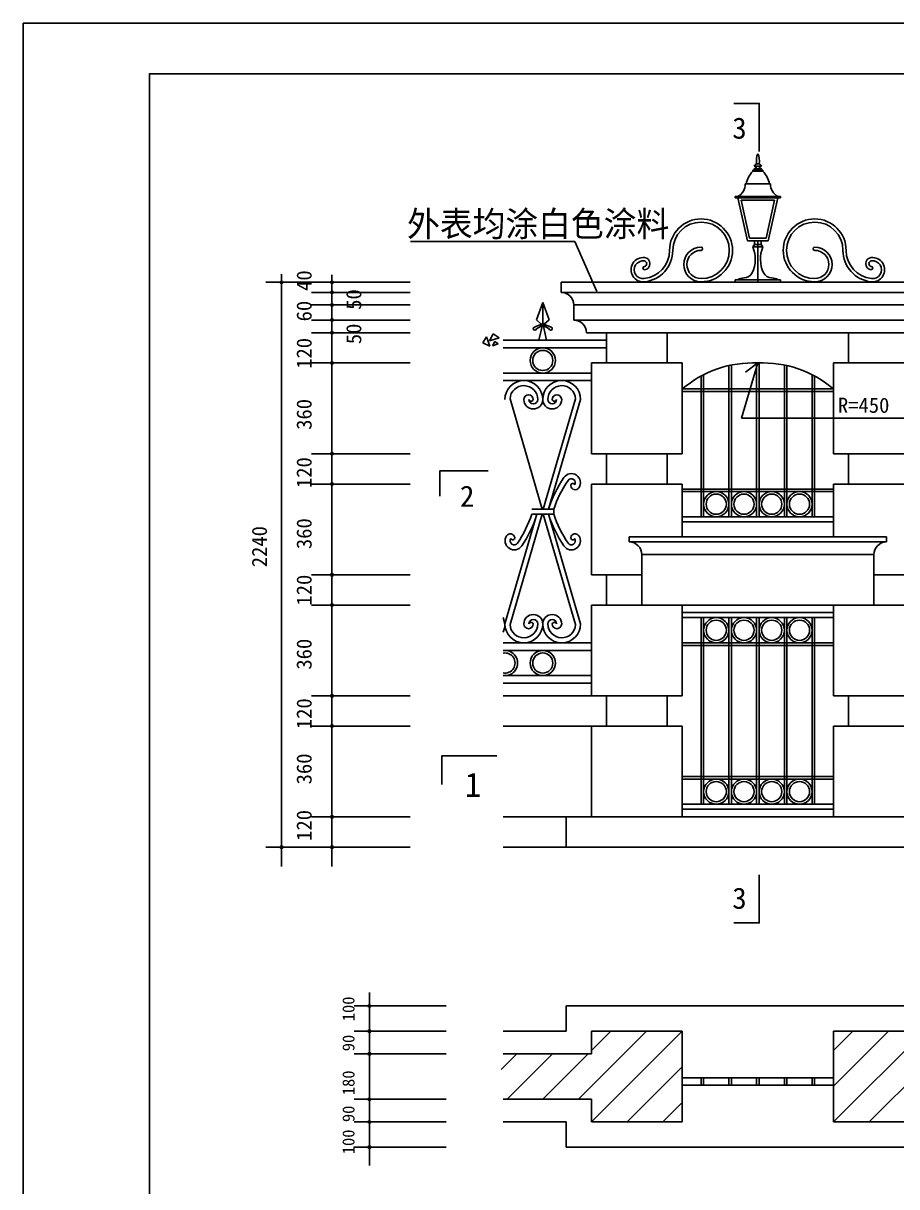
# Model space of a CAD drawing. Header units: metres. Extents: x -945094 to -882508, y -1233179 to -1191179.
# Drawn here: x -945094 to -927774, y -1214249 to -1191179 of the extents above; entities that cross this region are included whole.
import ezdxf

# ---------------------------------------------------------------- set-up
doc = ezdxf.new("R2010")
doc.units = ezdxf.units.M
for name, color, linetype in [('1', 7, 'Continuous'), ('3', 3, 'Continuous'), ('CYAN', 4, 'Continuous'), ('ROAD1', 4, 'Continuous')]:
    doc.layers.add(name, color=color, linetype=linetype)

# ---------------------------------------------------------------- blocks, each defined once
blk = doc.blocks.new('100')
for points in [[(178473.12, 153261.23), (-118526.88, 153261.23), (-118526.88, -56738.77), (178473.12, -56738.77)], [(-106026.88, -51738.77), (-106026.88, 148261.23), (173473.12, 148261.23), (173473.12, -51738.77)]]:
    blk.add_lwpolyline(points, close=True)

msp = doc.modelspace()

# ---------------------------------------------------------------- linework, layer by layer
at = {"layer": '1'}
for p, q in [((-926627.85, -1196314.29), (-934427.85, -1196314.29)), ((-934427.85, -1196514.29), (-934427.85, -1196314.29)), ((-930527.85, -1196314.29), (-930977.85, -1196314.29)), ((-930527.85, -1196314.29), (-930077.85, -1196314.29)), ((-926627.85, -1196514.29), (-934427.85, -1196514.29)), ((-926877.85, -1196764.29), (-934177.85, -1196764.29)), ((-934177.85, -1197064.29), (-934177.85, -1196764.29)), ((-926877.85, -1197064.29), (-934177.85, -1197064.29)), ((-927127.85, -1197314.29), (-933927.85, -1197314.29)), ((-933527.85, -1197914.29), (-933527.85, -1197314.29)), ((-932327.85, -1197914.29), (-932327.85, -1197314.29)), ((-928727.85, -1197914.29), (-928727.85, -1197314.29)), ((-933827.85, -1199714.29), (-933827.85, -1197914.29)), ((-932027.85, -1197914.29), (-933827.85, -1197914.29)), ((-932027.85, -1199714.29), (-932027.85, -1197914.29)), ((-929027.85, -1199714.29), (-929027.85, -1197914.29)), ((-927227.85, -1197914.29), (-929027.85, -1197914.29)), ((-932027.85, -1199714.29), (-933827.85, -1199714.29)), ((-933527.85, -1200314.29), (-933527.85, -1199714.29)), ((-932327.85, -1200314.29), (-932327.85, -1199714.29)), ((-927227.85, -1199714.29), (-929027.85, -1199714.29)), ((-928727.85, -1200314.29), (-928727.85, -1199714.29)), ((-933827.85, -1202114.29), (-933827.85, -1200314.29)), ((-932027.85, -1200314.29), (-933827.85, -1200314.29)), ((-932027.85, -1201364.29), (-932027.85, -1200314.29)), ((-929027.85, -1201364.29), (-929027.85, -1200314.29)), ((-927227.85, -1200314.29), (-929027.85, -1200314.29)), ((-933077.85, -1201464.29), (-933077.85, -1201364.29)), ((-927977.85, -1201364.29), (-933077.85, -1201364.29)), ((-927977.85, -1201464.29), (-933077.85, -1201464.29)), ((-927977.85, -1201464.29), (-927977.85, -1201364.29)), ((-928227.85, -1201714.29), (-932827.85, -1201714.29)), ((-932827.85, -1202714.29), (-932827.85, -1201714.29)), ((-928227.85, -1202714.29), (-928227.85, -1201714.29)), ((-932827.85, -1202114.29), (-933827.85, -1202114.29)), ((-933527.85, -1202714.29), (-933527.85, -1202114.29)), ((-927227.85, -1202114.29), (-928227.85, -1202114.29)), ((-932027.85, -1202714.29), (-933827.85, -1202714.29)), ((-933827.85, -1204514.29), (-933827.85, -1202714.29)), ((-932077.85, -1202714.29), (-928577.85, -1202714.29)), ((-932027.85, -1204514.29), (-932027.85, -1202714.29)), ((-929027.85, -1204514.29), (-929027.85, -1202714.29)), ((-927227.85, -1202714.29), (-929027.85, -1202714.29)), ((-932027.85, -1204514.29), (-935580.08, -1204514.29)), ((-933527.85, -1205114.29), (-933527.85, -1204514.29)), ((-932327.85, -1205114.29), (-932327.85, -1204514.29)), ((-927227.85, -1204514.29), (-929027.85, -1204514.29)), ((-928727.85, -1205114.29), (-928727.85, -1204514.29)), ((-932027.85, -1205114.29), (-935580.08, -1205114.29)), ((-933827.85, -1206914.29), (-933827.85, -1205114.29)), ((-932027.85, -1206914.29), (-932027.85, -1205114.29)), ((-929027.85, -1206914.29), (-929027.85, -1205114.29)), ((-927227.85, -1205114.29), (-929027.85, -1205114.29)), ((-926427.85, -1206914.29), (-935580.08, -1206914.29)), ((-934327.85, -1207514.29), (-934327.85, -1206914.29)), ((-935580.08, -1207514.29), (-902076.6, -1207514.29)), ((-933827.85, -1211163.55), (-932027.85, -1211163.55)), ((-933827.85, -1211163.55), (-933827.85, -1211613.55)), ((-932027.85, -1211163.55), (-932027.85, -1212963.55)), ((-929027.85, -1211163.55), (-929027.85, -1212963.55)), ((-929027.85, -1211163.55), (-927227.85, -1211163.55)), ((-935580.08, -1211613.55), (-933827.85, -1211613.55)), ((-935580.08, -1212513.55), (-933827.85, -1212513.55)), ((-933827.85, -1212513.55), (-933827.85, -1212963.55)), ((-933827.85, -1212963.55), (-932027.85, -1212963.55)), ((-929027.85, -1212963.55), (-927227.85, -1212963.55))]:
    msp.add_line(p, q, dxfattribs=at)
for centre, radius, start, end in [((-934427.85, -1196764.29), 250, 360, 90), ((-934177.85, -1197314.29), 250, 0, 90), ((-930622.77, -1200079.87), 2167.25, 87.55, 130.42), ((-930432.92, -1200079.87), 2167.25, 49.58, 92.45), ((-933077.85, -1201714.29), 250, 0, 90), ((-927977.85, -1201714.29), 250, 90, 180)]:
    msp.add_arc(centre, radius, start, end, dxfattribs=at)
at = {"layer": '3'}
for p, q in [((-937413, -1195507.55), (-934156.08, -1195507.55)), ((-933719.88, -1196500.15), (-934156.08, -1195507.55)), ((-939972.3, -1196156.55), (-939972.3, -1207901.55)), ((-938972.3, -1196166.55), (-938972.3, -1207901.55)), ((-937422.3, -1196314.29), (-940287.3, -1196314.29)), ((-937422.3, -1196514.29), (-939377.3, -1196514.29)), ((-937422.3, -1196764.29), (-939377.3, -1196764.29)), ((-937422.3, -1197064.29), (-939377.3, -1197064.29)), ((-937422.3, -1197314.29), (-939377.3, -1197314.29)), ((-935908.09, -1197393.58), (-935983.09, -1197513.58)), ((-935983.09, -1197513.58), (-935843.09, -1197578.58)), ((-935843.09, -1197578.58), (-935908.09, -1197393.58)), ((-935778.69, -1197336.38), (-935847.16, -1197474.72)), ((-935847.16, -1197474.72), (-935660.6, -1197414.36)), ((-935745.85, -1197489.77), (-935786.94, -1197572.77)), ((-935786.94, -1197572.77), (-935675, -1197536.55)), ((-935660.6, -1197414.36), (-935778.69, -1197336.38)), ((-935675, -1197536.55), (-935745.85, -1197489.77)), ((-937422.3, -1197914.29), (-939377.3, -1197914.29)), ((-930525.71, -1197914.61), (-930855.08, -1199006.55)), ((-930529.99, -1197914.61), (-930770.08, -1198096.6)), ((-930855.08, -1199006.55), (-927495.08, -1199006.55)), ((-937422.3, -1199714.29), (-939377.3, -1199714.29)), ((-937422.3, -1200314.29), (-939377.3, -1200314.29)), ((-937422.3, -1202114.29), (-939377.3, -1202114.29)), ((-937422.3, -1202714.29), (-939377.3, -1202714.29)), ((-937422.3, -1204514.29), (-939377.3, -1204514.29)), ((-937422.3, -1205114.29), (-939377.3, -1205114.29)), ((-937422.3, -1206914.29), (-939377.3, -1206914.29)), ((-937422.3, -1207514.29), (-940287.3, -1207514.29)), ((-938230.08, -1210398.55), (-938230.08, -1213828.55)), ((-936705.08, -1210663.55), (-938532.3, -1210663.55)), ((-934327.85, -1210663.55), (-926727.85, -1210663.55)), ((-934327.85, -1210663.55), (-934327.85, -1211163.55)), ((-936705.08, -1211163.55), (-938532.3, -1211163.55)), ((-935580.08, -1211163.55), (-934327.85, -1211163.55)), ((-934084.95, -1212513.55), (-932734.95, -1211163.55)), ((-933827.85, -1211549.34), (-933442.06, -1211163.55)), ((-933827.85, -1212963.55), (-932027.85, -1211163.55)), ((-929027.85, -1211549.34), (-928642.06, -1211163.55)), ((-929027.85, -1212963.55), (-927227.85, -1211163.55)), ((-929027.85, -1212256.45), (-927934.95, -1211163.55)), ((-936705.08, -1211613.55), (-938532.3, -1211613.55)), ((-935618.18, -1211925.46), (-935306.27, -1211613.55)), ((-935499.17, -1212513.55), (-934599.17, -1211613.55)), ((-934792.06, -1212513.55), (-933892.06, -1211613.55)), ((-928320.74, -1212963.55), (-926970.74, -1211613.55)), ((-933120.74, -1212963.55), (-932027.85, -1211870.66)), ((-936705.08, -1212513.55), (-938532.3, -1212513.55)), ((-932413.63, -1212963.55), (-932027.85, -1212577.77)), ((-936705.08, -1212963.55), (-938532.3, -1212963.55)), ((-935580.08, -1212963.55), (-934327.85, -1212963.55)), ((-934327.85, -1213463.55), (-934327.85, -1212963.55)), ((-936705.08, -1213463.55), (-938532.3, -1213463.55)), ((-934327.85, -1213463.55), (-926727.85, -1213463.55))]:
    msp.add_line(p, q, dxfattribs=at)
for points in [[(-930500.59, -1193721.62), (-930500.59, -1192766.82), (-931001.23, -1192766.82)], [(-935876.01, -1200052.07), (-936830.81, -1200052.07), (-936830.81, -1200552.71)], [(-935701.48, -1205701.95), (-936792.68, -1205701.95), (-936792.68, -1206274.11)], [(-930500.59, -1208062.49), (-930500.59, -1209017.29), (-931001.23, -1209017.29)]]:
    msp.add_lwpolyline(points, dxfattribs=at)
for points in [[(-939997.3, -1196314.29, 1), (-939947.3, -1196314.29, 1)], [(-938997.3, -1196314.29, 1), (-938947.3, -1196314.29, 1)], [(-938997.3, -1196514.29, 1), (-938947.3, -1196514.29, 1)], [(-938997.3, -1196764.29, 1), (-938947.3, -1196764.29, 1)], [(-938997.3, -1197064.29, 1), (-938947.3, -1197064.29, 1)], [(-938997.3, -1197314.29, 1), (-938947.3, -1197314.29, 1)], [(-938997.3, -1197914.29, 1), (-938947.3, -1197914.29, 1)], [(-938997.3, -1199714.29, 1), (-938947.3, -1199714.29, 1)], [(-938997.3, -1200314.29, 1), (-938947.3, -1200314.29, 1)], [(-938997.3, -1202114.29, 1), (-938947.3, -1202114.29, 1)], [(-938997.3, -1202714.29, 1), (-938947.3, -1202714.29, 1)], [(-938997.3, -1204514.29, 1), (-938947.3, -1204514.29, 1)], [(-938997.3, -1205114.29, 1), (-938947.3, -1205114.29, 1)], [(-938997.3, -1206914.29, 1), (-938947.3, -1206914.29, 1)], [(-939997.3, -1207514.29, 1), (-939947.3, -1207514.29, 1)], [(-938997.3, -1207514.29, 1), (-938947.3, -1207514.29, 1)], [(-938255.08, -1210663.55, 1), (-938205.08, -1210663.55, 1)], [(-938255.08, -1211163.55, 1), (-938205.08, -1211163.55, 1)], [(-938255.08, -1211613.55, 1), (-938205.08, -1211613.55, 1)], [(-938255.08, -1212513.55, 1), (-938205.08, -1212513.55, 1)], [(-938255.08, -1212963.55, 1), (-938205.08, -1212963.55, 1)], [(-938255.08, -1213463.55, 1), (-938205.08, -1213463.55, 1)]]:
    msp.add_lwpolyline(points, format="xyb", close=True, dxfattribs=at)
at = {"layer": 'CYAN'}
for p, q in [((-930627.85, -1194089.29), (-930627.85, -1194114.29)), ((-930527.85, -1194089.29), (-930627.85, -1194089.29)), ((-930602.85, -1194089.29), (-930602.85, -1194064.29)), ((-930527.85, -1194064.29), (-930602.85, -1194064.29)), ((-930527.85, -1194014.29), (-930601.29, -1194014.29)), ((-930527.85, -1193964.29), (-930552.99, -1193964.29)), ((-930527.85, -1193964.29), (-930502.71, -1193964.29)), ((-930527.85, -1194014.29), (-930454.4, -1194014.29)), ((-930527.85, -1194064.29), (-930452.85, -1194064.29)), ((-930527.85, -1194089.29), (-930427.85, -1194089.29)), ((-930452.85, -1194089.29), (-930452.85, -1194064.29)), ((-930427.85, -1194089.29), (-930427.85, -1194114.29)), ((-930527.85, -1194114.29), (-930627.85, -1194114.29)), ((-930527.85, -1194114.29), (-930427.85, -1194114.29)), ((-930527.85, -1194364.29), (-930777.85, -1194364.29)), ((-930527.85, -1194364.29), (-930277.85, -1194364.29)), ((-930977.85, -1194614.29), (-930977.85, -1194639.29)), ((-930527.85, -1194614.29), (-930977.85, -1194614.29)), ((-930527.85, -1194639.29), (-930977.85, -1194639.29)), ((-930730.89, -1195489.29), (-930922.69, -1194639.29)), ((-930690.92, -1195439.29), (-930860.15, -1194689.29)), ((-930527.85, -1194689.29), (-930860.15, -1194689.29)), ((-930527.85, -1194614.29), (-930077.85, -1194614.29)), ((-930527.85, -1194639.29), (-930077.85, -1194639.29)), ((-930527.85, -1194689.29), (-930195.55, -1194689.29)), ((-930364.78, -1195439.29), (-930195.55, -1194689.29)), ((-930324.8, -1195489.29), (-930133.01, -1194639.29)), ((-930077.85, -1194614.29), (-930077.85, -1194639.29)), ((-930527.85, -1195439.29), (-930690.92, -1195439.29)), ((-930527.85, -1195439.29), (-930364.78, -1195439.29)), ((-930527.85, -1195489.29), (-930730.89, -1195489.29)), ((-930627.85, -1195614.29), (-930594.61, -1195564.29)), ((-930527.85, -1195614.29), (-930627.85, -1195614.29)), ((-930594.61, -1195564.29), (-930594.61, -1195489.29)), ((-930527.85, -1195564.29), (-930594.61, -1195564.29)), ((-930527.85, -1195489.29), (-930324.8, -1195489.29)), ((-930527.85, -1196314.29), (-930527.85, -1195489.29)), ((-930527.85, -1195564.29), (-930461.09, -1195564.29)), ((-930527.85, -1195614.29), (-930427.85, -1195614.29)), ((-930461.09, -1195564.29), (-930461.09, -1195489.29)), ((-930427.85, -1195614.29), (-930461.09, -1195564.29)), ((-930977.85, -1196314.29), (-930977.85, -1196264.29)), ((-930527.85, -1196264.29), (-930977.85, -1196264.29)), ((-930527.85, -1196264.29), (-930077.85, -1196264.29)), ((-930077.85, -1196314.29), (-930077.85, -1196264.29)), ((-934792.85, -1196714.29), (-934918.37, -1197055.77)), ((-934792.85, -1196714.29), (-934667.33, -1197055.77)), ((-934792.85, -1196714.29), (-934792.85, -1197133.88)), ((-934918.37, -1197055.77), (-934822.49, -1197146.53)), ((-934667.33, -1197055.77), (-934763.2, -1197146.53)), ((-934918.98, -1197236.68), (-934792.85, -1197163.69)), ((-934798.82, -1197160.23), (-934867.74, -1197464.29)), ((-934792.85, -1197163.69), (-934666.71, -1197236.68)), ((-934786.87, -1197160.23), (-934717.95, -1197464.29)), ((-935580.08, -1197464.29), (-933527.85, -1197464.29)), ((-934867.74, -1197464.29), (-934717.95, -1197464.29)), ((-935580.08, -1197614.29), (-933527.85, -1197614.29)), ((-931102.85, -1197966.46), (-931102.85, -1200964.61)), ((-931052.85, -1197955.72), (-931052.85, -1200964.61)), ((-930552.85, -1197913.75), (-930552.85, -1200964.61)), ((-930502.85, -1197913.75), (-930502.85, -1200964.61)), ((-930002.85, -1197955.72), (-930002.85, -1200964.61)), ((-929952.85, -1197966.46), (-929952.85, -1200964.61)), ((-935580.08, -1198114.29), (-933827.85, -1198114.29)), ((-931652.85, -1198173.06), (-931652.85, -1200964.61)), ((-931602.85, -1198146.88), (-931602.85, -1200964.61)), ((-929452.85, -1198146.88), (-929452.85, -1200964.61)), ((-929402.85, -1198173.06), (-929402.85, -1200964.61)), ((-935580.08, -1198264.29), (-933827.85, -1198264.29)), ((-929027.85, -1198429.48), (-932027.85, -1198429.48)), ((-932027.85, -1198429.8), (-929027.85, -1198429.8)), ((-929027.85, -1198479.48), (-932027.85, -1198479.48)), ((-932027.85, -1198479.8), (-929027.85, -1198479.8)), ((-935442.53, -1198626.07), (-934803.27, -1200814.29)), ((-934143.17, -1198626.07), (-934782.42, -1200814.29)), ((-934042.85, -1198639.29), (-934678.24, -1200814.29)), ((-929027.85, -1200414.61), (-932027.85, -1200414.61)), ((-929027.85, -1200464.61), (-932027.85, -1200464.61)), ((-935542.85, -1203089.29), (-934907.45, -1200914.29)), ((-935442.53, -1203102.51), (-934803.27, -1200914.29)), ((-934792.85, -1200814.29), (-935012.8, -1200814.29)), ((-934792.85, -1200914.29), (-935012.8, -1200914.29)), ((-934792.85, -1200814.29), (-934572.89, -1200814.29)), ((-934792.85, -1200914.29), (-934572.89, -1200914.29)), ((-934143.17, -1203102.51), (-934782.42, -1200914.29)), ((-934042.85, -1203089.29), (-934678.24, -1200914.29)), ((-934572.89, -1200814.29), (-934572.89, -1200914.29)), ((-929027.85, -1200964.61), (-932027.85, -1200964.61)), ((-929027.85, -1201064.61), (-932027.85, -1201064.61)), ((-932027.85, -1202864.29), (-929027.85, -1202864.29)), ((-935542.85, -1203089.29), (-935580.08, -1202961.86)), ((-932027.85, -1202964.29), (-929027.85, -1202964.29)), ((-931652.85, -1202964.29), (-931652.85, -1206664.29)), ((-931602.85, -1202964.29), (-931602.85, -1206664.29)), ((-931102.85, -1202964.29), (-931102.85, -1206664.29)), ((-931052.85, -1202964.29), (-931052.85, -1206664.29)), ((-930552.85, -1202964.29), (-930552.85, -1206664.29)), ((-930502.85, -1202964.29), (-930502.85, -1206664.29)), ((-930002.85, -1202964.29), (-930002.85, -1206664.29)), ((-929952.85, -1202964.29), (-929952.85, -1206664.29)), ((-929452.85, -1202964.29), (-929452.85, -1206664.29)), ((-929402.85, -1202964.29), (-929402.85, -1206664.29)), ((-935580.08, -1203464.29), (-933827.85, -1203464.29)), ((-932027.85, -1203464.29), (-929027.85, -1203464.29)), ((-932027.85, -1203514.29), (-929027.85, -1203514.29)), ((-935580.08, -1203614.29), (-933827.85, -1203614.29)), ((-935580.08, -1204114.29), (-933827.85, -1204114.29)), ((-935580.08, -1204264.29), (-933827.85, -1204264.29)), ((-929027.85, -1206114.29), (-932027.85, -1206114.29)), ((-929027.85, -1206164.29), (-932027.85, -1206164.29)), ((-929027.85, -1206664.29), (-932027.85, -1206664.29)), ((-929027.85, -1206764.29), (-932027.85, -1206764.29)), ((-932027.85, -1212089.55), (-929027.85, -1212089.55)), ((-931652.85, -1212089.55), (-931652.85, -1212235.55)), ((-931602.85, -1212089.55), (-931602.85, -1212235.55)), ((-931102.85, -1212089.55), (-931102.85, -1212235.55)), ((-931052.85, -1212089.55), (-931052.85, -1212235.55)), ((-930552.85, -1212089.55), (-930552.85, -1212235.55)), ((-930502.85, -1212089.55), (-930502.85, -1212235.55)), ((-930002.85, -1212089.55), (-930002.85, -1212235.55)), ((-929952.85, -1212089.55), (-929952.85, -1212235.55)), ((-929452.85, -1212089.55), (-929452.85, -1212235.55)), ((-929402.85, -1212089.55), (-929402.85, -1212235.55)), ((-932027.85, -1212235.55), (-929027.85, -1212235.55))]:
    msp.add_line(p, q, dxfattribs=at)
for centre, radius in [((-934792.85, -1197864.29), 250), ((-934792.85, -1197864.29), 200), ((-931352.85, -1200714.61), 250), ((-931352.85, -1200714.61), 200), ((-930802.85, -1200714.61), 250), ((-930802.85, -1200714.61), 200), ((-930252.85, -1200714.61), 250), ((-930252.85, -1200714.61), 200), ((-929702.85, -1200714.61), 250), ((-929702.85, -1200714.61), 200), ((-931352.85, -1203214.29), 250), ((-931352.85, -1203214.29), 200), ((-930802.85, -1203214.29), 250), ((-930802.85, -1203214.29), 200), ((-930252.85, -1203214.29), 250), ((-930252.85, -1203214.29), 200), ((-929702.85, -1203214.29), 250), ((-929702.85, -1203214.29), 200), ((-934792.85, -1203864.29), 250), ((-934792.85, -1203864.29), 200), ((-931352.85, -1206414.29), 250), ((-931352.85, -1206414.29), 200), ((-930802.85, -1206414.29), 250), ((-930802.85, -1206414.29), 200), ((-930252.85, -1206414.29), 250), ((-930252.85, -1206414.29), 200), ((-929702.85, -1206414.29), 250), ((-929702.85, -1206414.29), 200)]:
    msp.add_circle(centre, radius, dxfattribs=at)
for centre, radius, start, end in [((-930218.06, -1193904.82), 340.17, 155.6, 190.07), ((-930837.64, -1193904.82), 340.17, 349.93, 24.4), ((-930624.56, -1193956.92), 109.55, 281.43, 312.2), ((-930527.37, -1194043.94), 79.64, 90.34, 158.15), ((-930591.62, -1194058.95), 45.69, 27.19, 102.22), ((-930528.32, -1194043.94), 79.64, 21.85, 89.66), ((-930431.13, -1193956.92), 109.55, 227.8, 258.57), ((-930464.07, -1194058.95), 45.69, 77.78, 152.81), ((-930288.31, -1194454.83), 480.89, 134.92, 169.15), ((-930767.39, -1194454.83), 480.89, 10.85, 45.08), ((-931053.5, -1194370.82), 275.73, 297.99, 1.36), ((-930002.2, -1194370.82), 275.73, 178.64, 242.01), ((-931654.69, -1195681.31), 624, 0, 180), ((-931654.69, -1195681.31), 560, 0, 180), ((-929401.01, -1195681.31), 624, 0, 180), ((-929401.01, -1195681.31), 560, 0, 180), ((-932842.34, -1195681.31), 563.66, 276.19, 360), ((-932842.34, -1195681.31), 627.66, 276.19, 360), ((-931654.69, -1195961.31), 344, 90, 270), ((-931654.69, -1195961.31), 280, 90, 270), ((-931654.69, -1195649.31), 32, 270, 90), ((-931654.69, -1195681.31), 624, 270, 0), ((-931654.69, -1195681.31), 560, 270, 0), ((-931183.43, -1195854.59), 605.32, 333.34, 23.39), ((-929872.26, -1195854.59), 605.32, 156.61, 206.66), ((-929401.01, -1195681.31), 624, 180, 270), ((-929401.01, -1195681.31), 560, 180, 270), ((-929401.01, -1195649.31), 32, 90, 270), ((-929401.01, -1195961.31), 344, 270, 90), ((-929401.01, -1195961.31), 280, 270, 90), ((-928213.35, -1195681.31), 627.66, 180, 263.81), ((-928213.35, -1195681.31), 563.66, 180, 263.81), ((-932800.71, -1196065.31), 241.41, 83.81, 276.19), ((-932800.71, -1196065.31), 177.41, 83.81, 276.19), ((-932787.7, -1195945.31), 56.7, 283.27, 83.81), ((-932787.7, -1195945.31), 120.7, 276.19, 83.81), ((-928268, -1195945.31), 120.7, 96.19, 263.81), ((-928268, -1195945.31), 56.7, 96.19, 256.73), ((-928254.99, -1196065.31), 241.41, 263.81, 96.19), ((-928254.99, -1196065.31), 177.41, 263.81, 96.19), ((-932774.69, -1196032.9), 32.4, 90, 270), ((-930806.45, -1196043.84), 183.5, 271.77, 333.34), ((-930249.25, -1196043.84), 183.5, 206.66, 268.23), ((-928281.01, -1196032.9), 32.4, 270, 90), ((-930792.61, -1196491.74), 264.61, 91.77, 120.74), ((-930263.09, -1196491.74), 264.61, 59.26, 88.23), ((-934950.39, -1197233.42), 31.58, 102, 354.06), ((-938785.48, -1187819.73), 10133.83, 292.2, 293.2), ((-930800.21, -1187819.73), 10133.83, 246.8, 247.8), ((-934635.3, -1197233.42), 31.58, 185.94, 78), ((-935167.85, -1198639.29), 375, 0, 180), ((-935167.85, -1198639.29), 275, 0, 177.24), ((-934417.85, -1198639.29), 375, 0, 180), ((-934417.85, -1198639.29), 275, 2.76, 180), ((-935074.1, -1198639.29), 93.75, 0, 180), ((-934980.35, -1198639.29), 187.5, 180, 0), ((-935024.1, -1198626.11), 45.69, 196.77, 343.23), ((-934980.35, -1198639.29), 87.5, 180, 0), ((-934605.35, -1198639.29), 187.5, 180, 0), ((-934605.35, -1198639.29), 87.5, 180, 0), ((-934511.6, -1198639.29), 93.75, 0, 180), ((-934561.6, -1198626.11), 45.69, 196.77, 343.23), ((-932418.9, -1201518.54), 2366.19, 145.75, 162.68), ((-932418.9, -1201518.54), 2266.19, 145.75, 161.89), ((-934225.91, -1200288.33), 180.17, 325.96, 145.75), ((-934225.91, -1200288.33), 80.17, 325.96, 145.75), ((-934197.09, -1200346), 39.73, 18.79, 188.57), ((-934149.37, -1200340.02), 87.81, 187.79, 325.96), ((-937166.8, -1200210.05), 2266.19, 325.75, 341.89), ((-937166.8, -1200210.05), 2366.19, 325.75, 342.68), ((-932418.9, -1200210.05), 2366.19, 197.32, 214.25), ((-932418.9, -1200210.05), 2266.19, 198.11, 214.25), ((-935359.79, -1201440.26), 180.17, 145.96, 325.75), ((-935436.32, -1201388.56), 87.81, 7.79, 145.96), ((-935359.79, -1201440.26), 80.17, 145.96, 325.75), ((-935388.61, -1201382.59), 39.73, 198.79, 8.57), ((-934225.91, -1201440.26), 180.17, 214.25, 34.04), ((-934225.91, -1201440.26), 80.17, 214.25, 34.04), ((-934197.09, -1201382.59), 39.73, 171.43, 341.21), ((-934149.37, -1201388.56), 87.81, 34.04, 172.21), ((-935917.85, -1203089.29), 375, 334.25, 0), ((-935167.85, -1203089.29), 375, 180, 0), ((-935167.85, -1203089.29), 275, 182.76, 0), ((-934980.35, -1203089.29), 187.5, 0, 180), ((-935074.1, -1203089.29), 93.75, 180, 0), ((-934980.35, -1203089.29), 87.5, 0, 180), ((-935024.1, -1203102.48), 45.69, 16.77, 163.23), ((-934605.35, -1203089.29), 187.5, 0, 180), ((-934417.85, -1203089.29), 375, 180, 0), ((-934605.35, -1203089.29), 87.5, 0, 180), ((-934417.85, -1203089.29), 275, 180, 357.24), ((-934561.6, -1203102.48), 45.69, 16.77, 163.23), ((-934511.6, -1203089.29), 93.75, 180, 0), ((-935542.85, -1203864.29), 200, 259.27, 100.73), ((-935542.85, -1203864.29), 250, 261.44, 98.56)]:
    msp.add_arc(centre, radius, start, end, dxfattribs=at)

# ---------------------------------------------------------------- block references
at = {"layer": 'ROAD1', "xscale": 0.2, "yscale": 0.2, "zscale": 0.2}
msp.add_blockref('100', (-921388.47, -1221830.8), dxfattribs=at)

# ---------------------------------------------------------------- texts
at = {"layer": '1'}
for s, height, p in [('3', 420, (-931035.31, -1193466.91)), ('2', 420, (-936435.31, -1200765.91)), ('1', 480, (-936340.68, -1206517.77)), ('3', 420, (-931035.31, -1208737.2))]:
    msp.add_text(s, height=height, dxfattribs=at).set_placement(p)
at = {"layer": '3'}
for s, height, p in [('外表均涂白色涂料', 500, (-937483.82, -1195405.76)), ('R=450', 300, (-928940.03, -1198902.67))]:
    msp.add_text(s, height=height, dxfattribs=at).set_placement(p)
for s, height, p in [('40', 300, (-939376.19, -1196485.37)), ('50', 300, (-938391.19, -1196860.05)), ('60', 300, (-939376.19, -1197090.05)), ('50', 300, (-938391.19, -1197542.05)), ('120', 300, (-939376.19, -1198030.05)), ('360', 300, (-939376.19, -1199240.05)), ('120', 300, (-939376.19, -1200395.05)), ('360', 300, (-939376.19, -1201605.05)), ('2240', 300, (-940261.19, -1201965.05)), ('120', 300, (-939376.19, -1202725.05)), ('360', 300, (-939376.19, -1203995.05)), ('120', 300, (-939376.19, -1205175.05)), ('360', 300, (-939376.19, -1206270.05)), ('120', 300, (-939376.19, -1207390.05)), ('100', 240, (-938525.97, -1210967.06)), ('90', 240, (-938525.97, -1211562.06)), ('180', 240, (-938525.97, -1212433.06)), ('90', 240, (-938525.97, -1212967.06)), ('100', 240, (-938525.97, -1213604.06))]:
    msp.add_text(s, height=height, rotation=90, dxfattribs=at).set_placement(p)

doc.saveas('drawing.dxf')
